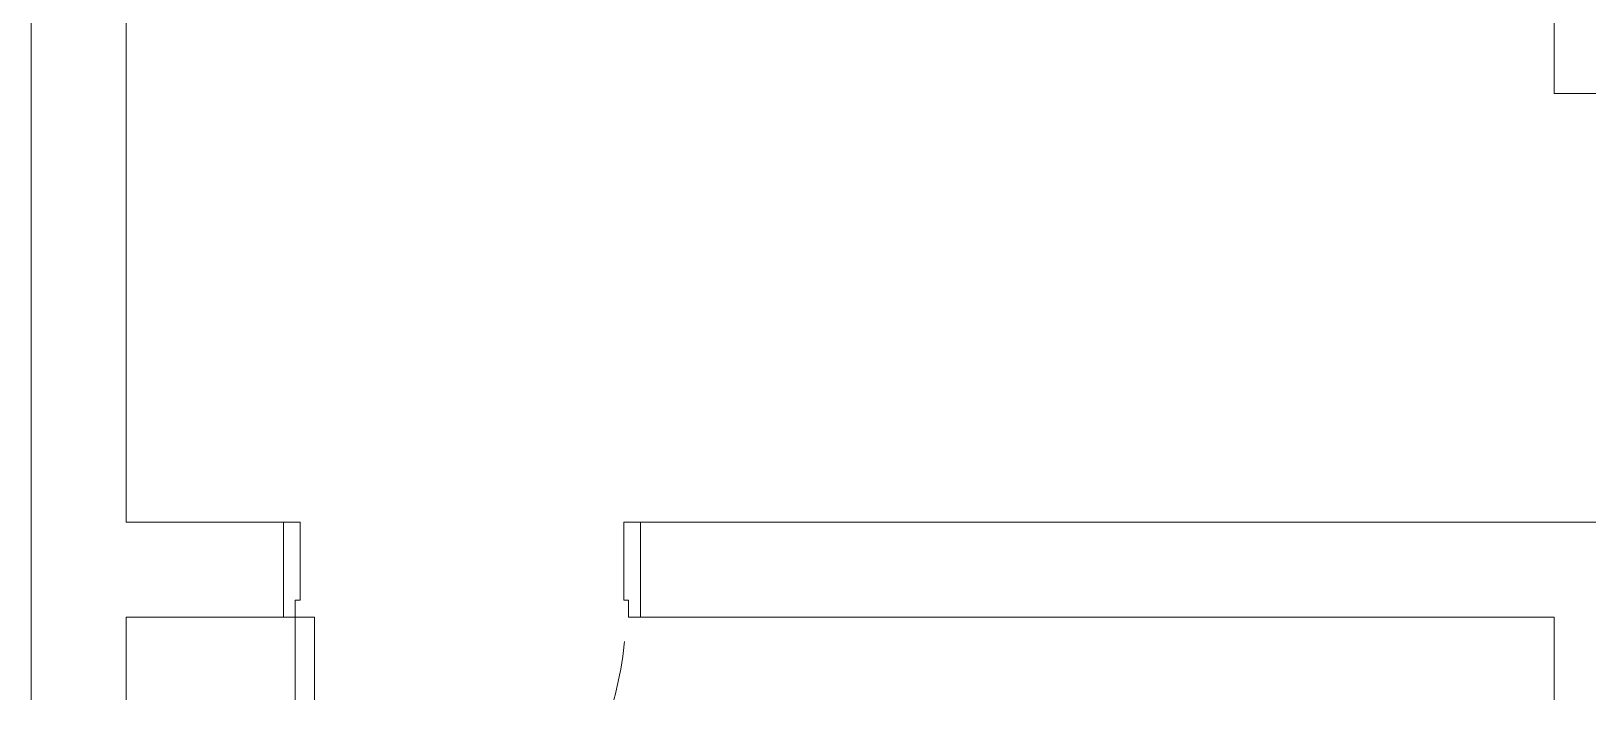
# Model space of a CAD drawing. Header units: metres. Extents: x 42.1 to 94.3, y -3.4 to 61.2.
# Drawn here: x 42.386 to 45.656, y 55.778 to 57.182 of the extents above; entities that cross this region are included whole.
import ezdxf

# ---------------------------------------------------------------- set-up
doc = ezdxf.new("R2010")
doc.units = ezdxf.units.M
doc.linetypes.add('IMPORT-HIDDEN2 _2_', pattern=[0.1875, 0.125, -0.0625])
doc.layers.add('ARQ-PAR', color=7, linetype='Continuous', lineweight=5)
doc.layers.add('ARQ-POR', color=7, linetype='Continuous', lineweight=5)
doc.layers.add('ARQ_1100_BASE_TÉRREO_GARAGEM_dwg', color=7, linetype='Continuous', lineweight=5, true_color=0x767676)

# ---------------------------------------------------------------- blocks, each defined once
blk = doc.blocks.new('ARQ_1100_BASE_TÉRREO_GARAGEM_dwg-4178582-TÉRREO F_S 2')
at = {"layer": 'ARQ-PAR', "color": 253, "true_color": 0xaaaaaa, "flags": 128}
for points in [[(42.3858, 55.7784), (42.3858, 56.3518), (42.3858, 59.3518)], [(42.9518, 59.1718), (42.5858, 59.1718), (42.5858, 56.3518), (42.5858, 56.1518), (42.9158, 56.1518), (42.9158, 55.9518), (42.5858, 55.9518), (42.5858, 55.7784)], [(47.0958, 57.0118), (46.9458, 57.0118), (46.9458, 57.0518), (45.5858, 57.0518), (45.5858, 57.6718), (44.0858, 57.6718), (44.0858, 57.7218), (43.4108, 57.7218)], [(45.8858, 56.1518), (45.8858, 55.9518), (45.8858, 56.1518), (45.7858, 56.1518), (45.5858, 56.1518), (43.6658, 56.1518), (43.6658, 55.9518), (45.5858, 55.9518), (45.5858, 55.7784)]]:
    blk.add_lwpolyline(points, dxfattribs=at)
at = {"layer": 'ARQ-POR', "color": 253, "true_color": 0xaaaaaa, "flags": 128}
for points in [[(42.9508, 56.1518), (42.9508, 55.9876), (42.9408, 55.9876), (42.9408, 55.952), (42.9308, 55.9518), (42.9158, 55.9518), (42.9158, 56.1518), (42.9508, 56.1518)], [(43.6308, 56.1518), (43.6308, 55.9878), (43.6408, 55.9878), (43.6408, 55.9518), (43.6508, 55.9518), (43.6658, 55.9518), (43.6658, 56.1518), (43.6308, 56.1518)], [(42.9408, 55.7784), (42.9408, 55.9518), (42.9808, 55.9518), (42.9808, 55.7784)]]:
    blk.add_lwpolyline(points, dxfattribs=at)
at = {"layer": 'ARQ-POR', "color": 253, "linetype": 'IMPORT-HIDDEN2 _2_', "true_color": 0xaaaaaa}
blk.add_arc((42.9141, 55.9708), 0.7219, 344.5433, 1.3507, dxfattribs=at)

msp = doc.modelspace()

# ---------------------------------------------------------------- block references
at = {"layer": 'ARQ_1100_BASE_TÉRREO_GARAGEM_dwg', "color": 253, "true_color": 0xaaaaaa}
msp.add_blockref('ARQ_1100_BASE_TÉRREO_GARAGEM_dwg-4178582-TÉRREO F_S 2', (0, 0), dxfattribs=at)

doc.saveas('drawing.dxf')
